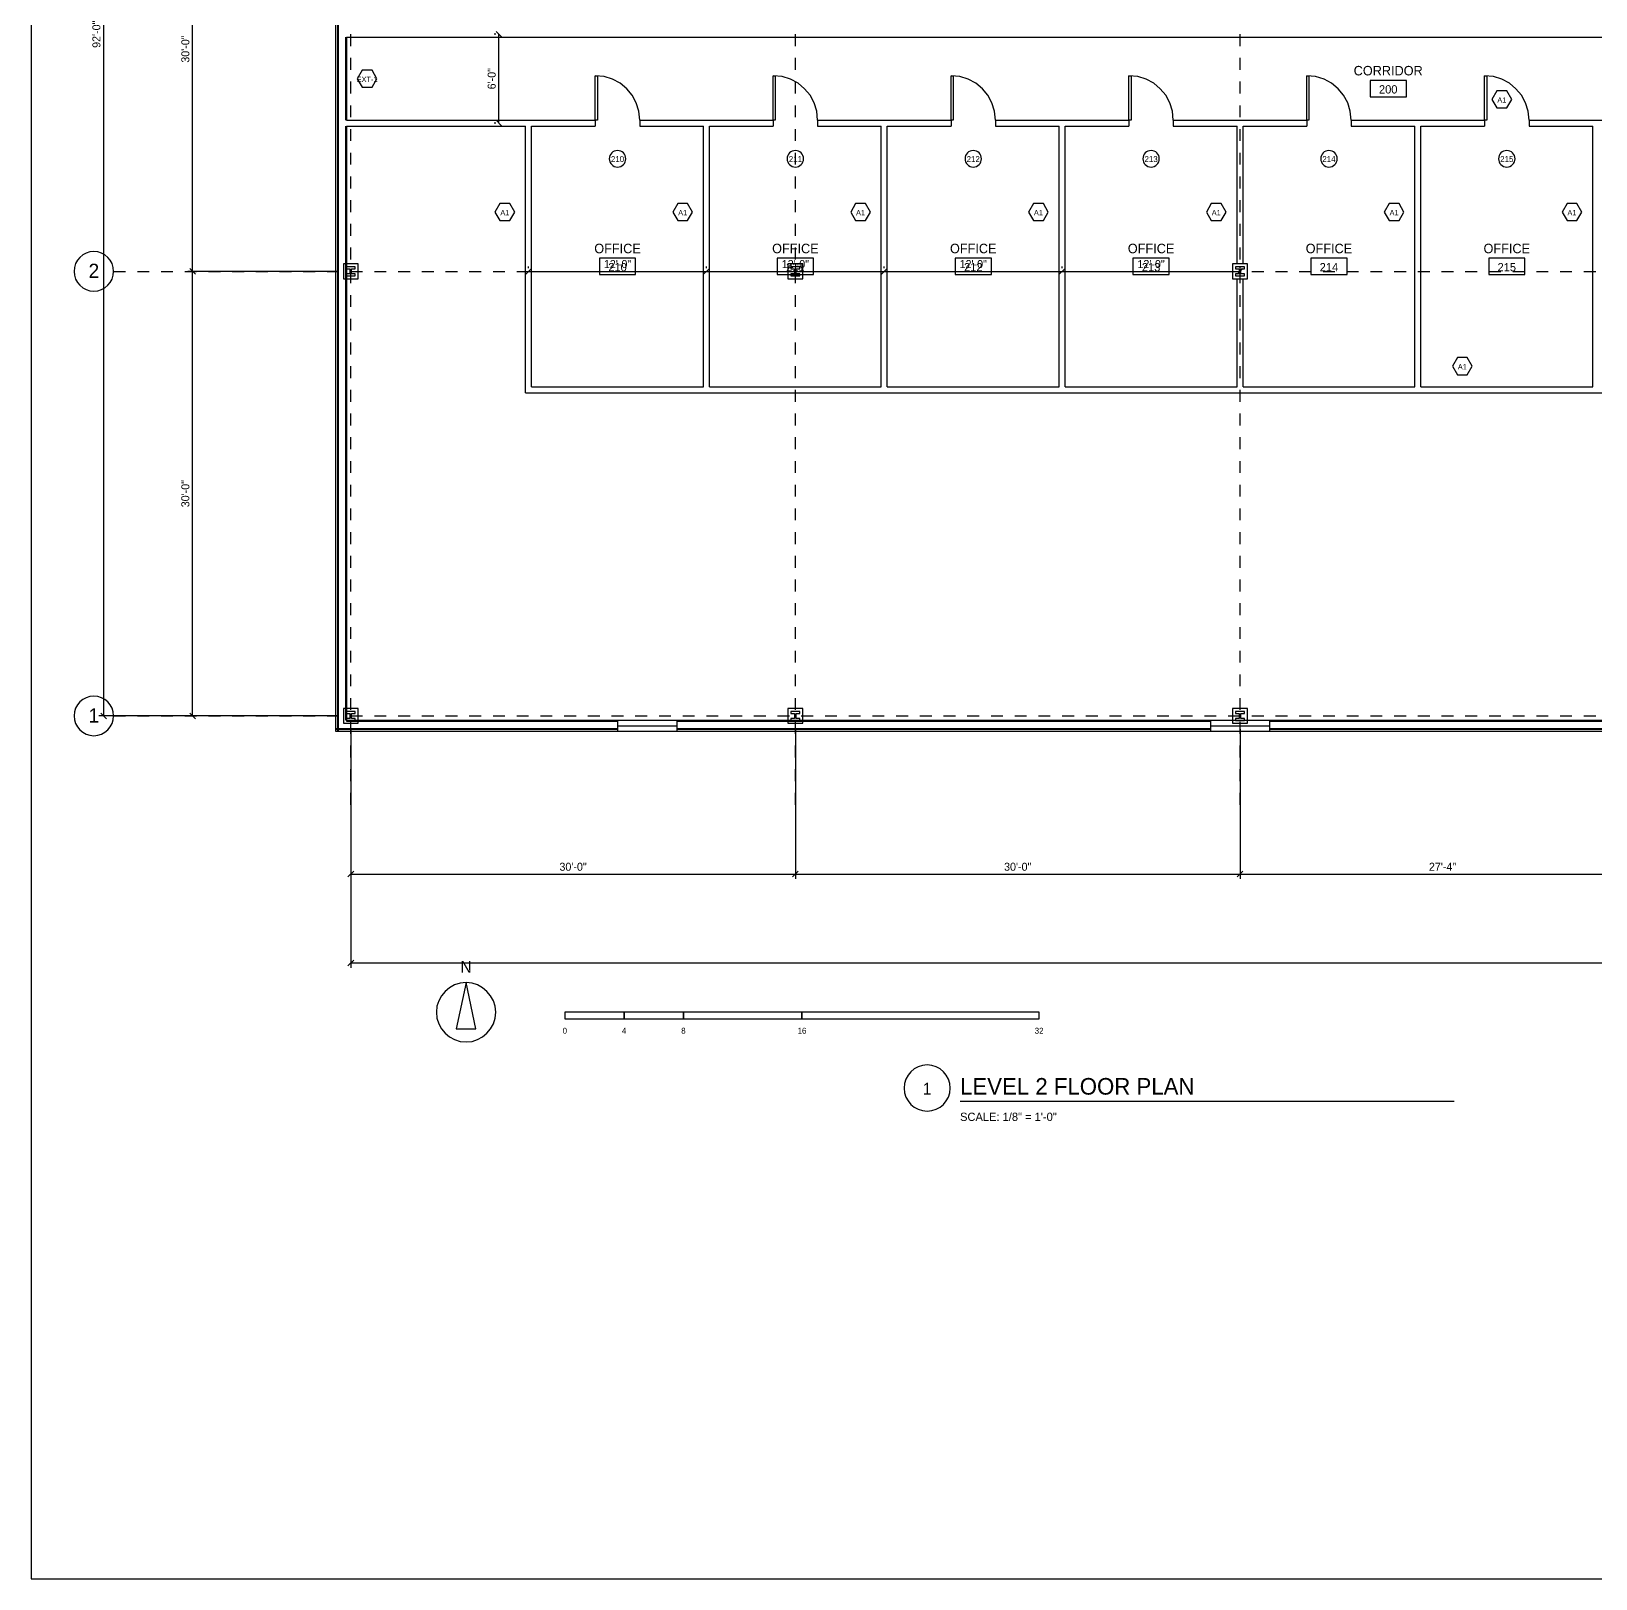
# Model space of a CAD drawing. Header units: inches. Extents: x 0.5 to 35.5, y 0.5 to 23.5.
# Drawn here: x 0.5 to 13.69, y 0.5 to 13.55 of the extents above; entities that cross this region are included whole.
import ezdxf
from ezdxf.enums import TextEntityAlignment as Align

# ---------------------------------------------------------------- set-up
doc = ezdxf.new("R2010")
doc.units = ezdxf.units.IN
doc.linetypes.add('DASHED', pattern=[0.125, 0.0833, -0.0417])
for name, color, linetype in [('A-ANNO-DIMS', 4, 'CONTINUOUS'), ('A-ANNO-SYMB', 5, 'CONTINUOUS'), ('A-ANNO-TEXT', 3, 'CONTINUOUS'), ('A-COLS', 1, 'CONTINUOUS'), ('A-DOOR', 4, 'CONTINUOUS'), ('A-GLAZ', 3, 'CONTINUOUS'), ('A-WALL', 2, 'CONTINUOUS'), ('G-ANNO-TTLB', 5, 'CONTINUOUS'), ('S-GRID', 1, 'CONTINUOUS')]:
    doc.layers.add(name, color=color, linetype=linetype)

msp = doc.modelspace()

# ---------------------------------------------------------------- linework, layer by layer
at = {"layer": 'A-ANNO-DIMS'}
for p, q in [((1.11069, 7.77778), (1.11069, 19.27778)), ((1.86069, 11.52778), (1.86069, 15.27778)), ((4.41667, 13.52778), (4.40278, 13.52778)), ((4.469, 13.50323), (4.41989, 13.55233)), ((4.44444, 12.77778), (4.44444, 13.52778)), ((4.469, 12.75323), (4.41989, 12.80233)), ((4.41667, 12.77778), (4.40278, 12.77778)), ((3.08292, 11.52778), (1.81903, 11.52778)), ((3.08292, 11.52778), (1.81903, 11.52778)), ((1.88525, 11.50323), (1.83614, 11.55233)), ((1.88525, 11.50323), (1.83614, 11.55233)), ((1.86069, 7.77778), (1.86069, 11.52778)), ((4.66989, 11.50323), (4.719, 11.55233)), ((4.69444, 11.55556), (4.69444, 11.56944)), ((4.69444, 11.52778), (6.19444, 11.52778)), ((6.16989, 11.50323), (6.219, 11.55233)), ((6.16989, 11.50323), (6.219, 11.55233)), ((6.19444, 11.55556), (6.19444, 11.56944)), ((6.19444, 11.55556), (6.19444, 11.56944)), ((6.19444, 11.52778), (7.69444, 11.52778)), ((7.66989, 11.50323), (7.719, 11.55233)), ((7.66989, 11.50323), (7.719, 11.55233)), ((7.69444, 11.55556), (7.69444, 11.56944)), ((7.69444, 11.55556), (7.69444, 11.56944)), ((7.69444, 11.52778), (9.19444, 11.52778)), ((9.16989, 11.50323), (9.219, 11.55233)), ((9.16989, 11.50323), (9.219, 11.55233)), ((9.19444, 11.55556), (9.19444, 11.56944)), ((9.19444, 11.55556), (9.19444, 11.56944)), ((9.19444, 11.52778), (10.69444, 11.52778)), ((10.66989, 11.50323), (10.719, 11.55233)), ((10.69444, 11.55556), (10.69444, 11.56944)), ((1.13525, 7.75323), (1.08614, 7.80233)), ((1.88525, 7.75323), (1.83614, 7.80233)), ((3.08292, 7.77778), (1.06903, 7.77778)), ((3.08292, 7.77778), (1.81903, 7.77778)), ((3.19444, 7.66625), (3.19444, 6.40236)), ((3.19444, 7.66625), (3.19444, 5.65236)), ((6.94444, 7.66625), (6.94444, 6.40236)), ((6.94444, 7.66625), (6.94444, 6.40236)), ((10.69444, 7.66625), (10.69444, 6.40236)), ((10.69444, 7.66625), (10.69444, 6.40236)), ((3.16989, 6.41948), (3.219, 6.46858)), ((6.91989, 6.41948), (6.969, 6.46858)), ((6.91989, 6.41948), (6.969, 6.46858)), ((10.66989, 6.41948), (10.719, 6.46858)), ((10.66989, 6.41948), (10.719, 6.46858)), ((3.19444, 6.44403), (6.94444, 6.44403)), ((6.94444, 6.44403), (10.69444, 6.44403)), ((10.69444, 6.44403), (14.11111, 6.44403)), ((3.16989, 5.66948), (3.219, 5.71858)), ((3.19444, 5.69403), (29.11111, 5.69403))]:
    msp.add_line(p, q, dxfattribs=at)
at = {"layer": 'A-ANNO-SYMB'}
for p, q in [((3.29067, 13.22495), (3.249, 13.15278)), ((3.374, 13.22495), (3.29067, 13.22495)), ((3.41567, 13.15278), (3.374, 13.22495)), ((3.249, 13.15278), (3.29067, 13.08061)), ((3.29067, 13.08061), (3.374, 13.08061)), ((3.374, 13.08061), (3.41567, 13.15278)), ((12.09722, 13.13889), (11.79167, 13.13889)), ((11.79167, 13.13889), (11.79167, 13)), ((12.09722, 13), (12.09722, 13.13889)), ((11.79167, 13), (12.09722, 13)), ((12.86111, 13.05034), (12.81944, 12.97817)), ((12.81944, 12.97817), (12.86111, 12.906)), ((12.94444, 13.05034), (12.86111, 13.05034)), ((12.98611, 12.97817), (12.94444, 13.05034)), ((12.94444, 12.906), (12.98611, 12.97817)), ((12.86111, 12.906), (12.94444, 12.906)), ((5.40562, 12.53497), (5.39534, 12.52649)), ((5.41741, 12.54137), (5.40562, 12.53497)), ((5.43045, 12.54542), (5.41741, 12.54137)), ((5.44444, 12.54683), (5.43045, 12.54542)), ((5.45844, 12.54542), (5.44444, 12.54683)), ((5.47148, 12.54137), (5.45844, 12.54542)), ((5.48327, 12.53497), (5.47148, 12.54137)), ((5.49355, 12.52649), (5.48327, 12.53497)), ((6.90562, 12.53497), (6.89534, 12.52649)), ((6.91741, 12.54137), (6.90562, 12.53497)), ((6.93045, 12.54542), (6.91741, 12.54137)), ((6.94444, 12.54683), (6.93045, 12.54542)), ((6.95844, 12.54542), (6.94444, 12.54683)), ((6.97148, 12.54137), (6.95844, 12.54542)), ((6.98327, 12.53497), (6.97148, 12.54137)), ((6.99355, 12.52649), (6.98327, 12.53497)), ((8.40562, 12.53497), (8.39534, 12.52649)), ((8.41741, 12.54137), (8.40562, 12.53497)), ((8.43045, 12.54542), (8.41741, 12.54137)), ((8.44444, 12.54683), (8.43045, 12.54542)), ((8.45844, 12.54542), (8.44444, 12.54683)), ((8.47148, 12.54137), (8.45844, 12.54542)), ((8.48327, 12.53497), (8.47148, 12.54137)), ((8.49355, 12.52649), (8.48327, 12.53497)), ((9.90562, 12.53497), (9.89534, 12.52649)), ((9.91741, 12.54137), (9.90562, 12.53497)), ((9.93045, 12.54542), (9.91741, 12.54137)), ((9.94444, 12.54683), (9.93045, 12.54542)), ((9.95844, 12.54542), (9.94444, 12.54683)), ((9.97148, 12.54137), (9.95844, 12.54542)), ((9.98327, 12.53497), (9.97148, 12.54137)), ((9.99355, 12.52649), (9.98327, 12.53497)), ((11.40562, 12.53497), (11.39534, 12.52649)), ((11.41741, 12.54137), (11.40562, 12.53497)), ((11.43045, 12.54542), (11.41741, 12.54137)), ((11.44444, 12.54683), (11.43045, 12.54542)), ((11.45844, 12.54542), (11.44444, 12.54683)), ((11.47148, 12.54137), (11.45844, 12.54542)), ((11.48327, 12.53497), (11.47148, 12.54137)), ((11.49355, 12.52649), (11.48327, 12.53497)), ((12.90562, 12.53497), (12.89534, 12.52649)), ((12.91741, 12.54137), (12.90562, 12.53497)), ((12.93045, 12.54542), (12.91741, 12.54137)), ((12.94444, 12.54683), (12.93045, 12.54542)), ((12.95844, 12.54542), (12.94444, 12.54683)), ((12.97148, 12.54137), (12.95844, 12.54542)), ((12.98327, 12.53497), (12.97148, 12.54137)), ((12.99355, 12.52649), (12.98327, 12.53497)), ((5.37641, 12.49138), (5.375, 12.47739)), ((5.375, 12.47739), (5.37641, 12.46339)), ((5.38046, 12.50442), (5.37641, 12.49138)), ((5.37641, 12.46339), (5.38046, 12.45036)), ((5.38686, 12.51621), (5.38046, 12.50442)), ((5.38046, 12.45036), (5.38686, 12.43856)), ((5.39534, 12.52649), (5.38686, 12.51621)), ((5.38686, 12.43856), (5.39534, 12.42828)), ((5.39534, 12.42828), (5.40562, 12.4198)), ((5.40562, 12.4198), (5.41741, 12.4134)), ((5.41741, 12.4134), (5.43045, 12.40935)), ((5.43045, 12.40935), (5.44444, 12.40794)), ((5.44444, 12.40794), (5.45844, 12.40935)), ((5.45844, 12.40935), (5.47148, 12.4134)), ((5.47148, 12.4134), (5.48327, 12.4198)), ((5.48327, 12.4198), (5.49355, 12.42828)), ((5.50203, 12.51621), (5.49355, 12.52649)), ((5.49355, 12.42828), (5.50203, 12.43856)), ((5.50843, 12.50442), (5.50203, 12.51621)), ((5.50203, 12.43856), (5.50843, 12.45036)), ((5.51248, 12.49138), (5.50843, 12.50442)), ((5.50843, 12.45036), (5.51248, 12.46339)), ((5.51389, 12.47739), (5.51248, 12.49138)), ((5.51248, 12.46339), (5.51389, 12.47739)), ((6.87641, 12.49138), (6.875, 12.47739)), ((6.875, 12.47739), (6.87641, 12.46339)), ((6.88046, 12.50442), (6.87641, 12.49138)), ((6.87641, 12.46339), (6.88046, 12.45036)), ((6.88686, 12.51621), (6.88046, 12.50442)), ((6.88046, 12.45036), (6.88686, 12.43856)), ((6.89534, 12.52649), (6.88686, 12.51621)), ((6.88686, 12.43856), (6.89534, 12.42828)), ((6.89534, 12.42828), (6.90562, 12.4198)), ((6.90562, 12.4198), (6.91741, 12.4134)), ((6.91741, 12.4134), (6.93045, 12.40935)), ((6.93045, 12.40935), (6.94444, 12.40794)), ((6.94444, 12.40794), (6.95844, 12.40935)), ((6.95844, 12.40935), (6.97148, 12.4134)), ((6.97148, 12.4134), (6.98327, 12.4198)), ((6.98327, 12.4198), (6.99355, 12.42828)), ((7.00203, 12.51621), (6.99355, 12.52649)), ((6.99355, 12.42828), (7.00203, 12.43856)), ((7.00843, 12.50442), (7.00203, 12.51621)), ((7.00203, 12.43856), (7.00843, 12.45036)), ((7.01248, 12.49138), (7.00843, 12.50442)), ((7.00843, 12.45036), (7.01248, 12.46339)), ((7.01389, 12.47739), (7.01248, 12.49138)), ((7.01248, 12.46339), (7.01389, 12.47739)), ((8.37641, 12.49138), (8.375, 12.47739)), ((8.375, 12.47739), (8.37641, 12.46339)), ((8.38046, 12.50442), (8.37641, 12.49138)), ((8.37641, 12.46339), (8.38046, 12.45036)), ((8.38686, 12.51621), (8.38046, 12.50442)), ((8.38046, 12.45036), (8.38686, 12.43856)), ((8.39534, 12.52649), (8.38686, 12.51621)), ((8.38686, 12.43856), (8.39534, 12.42828)), ((8.39534, 12.42828), (8.40562, 12.4198)), ((8.40562, 12.4198), (8.41741, 12.4134)), ((8.41741, 12.4134), (8.43045, 12.40935)), ((8.43045, 12.40935), (8.44444, 12.40794)), ((8.44444, 12.40794), (8.45844, 12.40935)), ((8.45844, 12.40935), (8.47148, 12.4134)), ((8.47148, 12.4134), (8.48327, 12.4198)), ((8.48327, 12.4198), (8.49355, 12.42828)), ((8.50203, 12.51621), (8.49355, 12.52649)), ((8.49355, 12.42828), (8.50203, 12.43856)), ((8.50843, 12.50442), (8.50203, 12.51621)), ((8.50203, 12.43856), (8.50843, 12.45036)), ((8.51248, 12.49138), (8.50843, 12.50442)), ((8.50843, 12.45036), (8.51248, 12.46339)), ((8.51389, 12.47739), (8.51248, 12.49138)), ((8.51248, 12.46339), (8.51389, 12.47739)), ((9.87641, 12.49138), (9.875, 12.47739)), ((9.875, 12.47739), (9.87641, 12.46339)), ((9.88046, 12.50442), (9.87641, 12.49138)), ((9.87641, 12.46339), (9.88046, 12.45036)), ((9.88686, 12.51621), (9.88046, 12.50442)), ((9.88046, 12.45036), (9.88686, 12.43856)), ((9.89534, 12.52649), (9.88686, 12.51621)), ((9.88686, 12.43856), (9.89534, 12.42828)), ((9.89534, 12.42828), (9.90562, 12.4198)), ((9.90562, 12.4198), (9.91741, 12.4134)), ((9.91741, 12.4134), (9.93045, 12.40935)), ((9.93045, 12.40935), (9.94444, 12.40794)), ((9.94444, 12.40794), (9.95844, 12.40935)), ((9.95844, 12.40935), (9.97148, 12.4134)), ((9.97148, 12.4134), (9.98327, 12.4198)), ((9.98327, 12.4198), (9.99355, 12.42828)), ((10.00203, 12.51621), (9.99355, 12.52649)), ((9.99355, 12.42828), (10.00203, 12.43856)), ((10.00843, 12.50442), (10.00203, 12.51621)), ((10.00203, 12.43856), (10.00843, 12.45036)), ((10.01248, 12.49138), (10.00843, 12.50442)), ((10.00843, 12.45036), (10.01248, 12.46339)), ((10.01389, 12.47739), (10.01248, 12.49138)), ((10.01248, 12.46339), (10.01389, 12.47739)), ((11.37641, 12.49138), (11.375, 12.47739)), ((11.375, 12.47739), (11.37641, 12.46339)), ((11.38046, 12.50442), (11.37641, 12.49138)), ((11.37641, 12.46339), (11.38046, 12.45036)), ((11.38686, 12.51621), (11.38046, 12.50442)), ((11.38046, 12.45036), (11.38686, 12.43856)), ((11.39534, 12.52649), (11.38686, 12.51621)), ((11.38686, 12.43856), (11.39534, 12.42828)), ((11.39534, 12.42828), (11.40562, 12.4198)), ((11.40562, 12.4198), (11.41741, 12.4134)), ((11.41741, 12.4134), (11.43045, 12.40935)), ((11.43045, 12.40935), (11.44444, 12.40794)), ((11.44444, 12.40794), (11.45844, 12.40935)), ((11.45844, 12.40935), (11.47148, 12.4134)), ((11.47148, 12.4134), (11.48327, 12.4198)), ((11.48327, 12.4198), (11.49355, 12.42828)), ((11.50203, 12.51621), (11.49355, 12.52649)), ((11.49355, 12.42828), (11.50203, 12.43856)), ((11.50843, 12.50442), (11.50203, 12.51621)), ((11.50203, 12.43856), (11.50843, 12.45036)), ((11.51248, 12.49138), (11.50843, 12.50442)), ((11.50843, 12.45036), (11.51248, 12.46339)), ((11.51389, 12.47739), (11.51248, 12.49138)), ((11.51248, 12.46339), (11.51389, 12.47739)), ((12.87641, 12.49138), (12.875, 12.47739)), ((12.875, 12.47739), (12.87641, 12.46339)), ((12.88046, 12.50442), (12.87641, 12.49138)), ((12.87641, 12.46339), (12.88046, 12.45036)), ((12.88686, 12.51621), (12.88046, 12.50442)), ((12.88046, 12.45036), (12.88686, 12.43856)), ((12.89534, 12.52649), (12.88686, 12.51621)), ((12.88686, 12.43856), (12.89534, 12.42828)), ((12.89534, 12.42828), (12.90562, 12.4198)), ((12.90562, 12.4198), (12.91741, 12.4134)), ((12.91741, 12.4134), (12.93045, 12.40935)), ((12.93045, 12.40935), (12.94444, 12.40794)), ((12.94444, 12.40794), (12.95844, 12.40935)), ((12.95844, 12.40935), (12.97148, 12.4134)), ((12.97148, 12.4134), (12.98327, 12.4198)), ((12.98327, 12.4198), (12.99355, 12.42828)), ((13.00203, 12.51621), (12.99355, 12.52649)), ((12.99355, 12.42828), (13.00203, 12.43856)), ((13.00843, 12.50442), (13.00203, 12.51621)), ((13.00203, 12.43856), (13.00843, 12.45036)), ((13.01248, 12.49138), (13.00843, 12.50442)), ((13.00843, 12.45036), (13.01248, 12.46339)), ((13.01389, 12.47739), (13.01248, 12.49138)), ((13.01248, 12.46339), (13.01389, 12.47739)), ((4.45239, 12.09995), (4.41072, 12.02778)), ((4.41072, 12.02778), (4.45239, 11.95561)), ((4.53572, 12.09995), (4.45239, 12.09995)), ((4.57739, 12.02778), (4.53572, 12.09995)), ((4.53572, 11.95561), (4.57739, 12.02778)), ((5.95239, 12.09995), (5.91072, 12.02778)), ((5.91072, 12.02778), (5.95239, 11.95561)), ((6.03572, 12.09995), (5.95239, 12.09995)), ((6.07739, 12.02778), (6.03572, 12.09995)), ((6.03572, 11.95561), (6.07739, 12.02778)), ((7.45239, 12.09995), (7.41072, 12.02778)), ((7.41072, 12.02778), (7.45239, 11.95561)), ((7.53572, 12.09995), (7.45239, 12.09995)), ((7.57739, 12.02778), (7.53572, 12.09995)), ((7.53572, 11.95561), (7.57739, 12.02778)), ((8.95239, 12.09995), (8.91072, 12.02778)), ((8.91072, 12.02778), (8.95239, 11.95561)), ((9.03572, 12.09995), (8.95239, 12.09995)), ((9.07739, 12.02778), (9.03572, 12.09995)), ((9.03572, 11.95561), (9.07739, 12.02778)), ((10.45239, 12.09995), (10.41072, 12.02778)), ((10.41072, 12.02778), (10.45239, 11.95561)), ((10.53572, 12.09995), (10.45239, 12.09995)), ((10.57739, 12.02778), (10.53572, 12.09995)), ((10.53572, 11.95561), (10.57739, 12.02778)), ((11.95239, 12.09995), (11.91072, 12.02778)), ((11.91072, 12.02778), (11.95239, 11.95561)), ((12.03572, 12.09995), (11.95239, 12.09995)), ((12.07739, 12.02778), (12.03572, 12.09995)), ((12.03572, 11.95561), (12.07739, 12.02778)), ((13.45239, 12.09995), (13.41072, 12.02778)), ((13.41072, 12.02778), (13.45239, 11.95561)), ((13.53572, 12.09995), (13.45239, 12.09995)), ((13.57739, 12.02778), (13.53572, 12.09995)), ((13.53572, 11.95561), (13.57739, 12.02778)), ((4.45239, 11.95561), (4.53572, 11.95561)), ((5.95239, 11.95561), (6.03572, 11.95561)), ((7.45239, 11.95561), (7.53572, 11.95561)), ((8.95239, 11.95561), (9.03572, 11.95561)), ((10.45239, 11.95561), (10.53572, 11.95561)), ((11.95239, 11.95561), (12.03572, 11.95561)), ((13.45239, 11.95561), (13.53572, 11.95561)), ((5.59722, 11.63889), (5.29167, 11.63889)), ((5.29167, 11.63889), (5.29167, 11.5)), ((5.59722, 11.5), (5.59722, 11.63889)), ((7.09722, 11.63889), (6.79167, 11.63889)), ((6.79167, 11.63889), (6.79167, 11.5)), ((7.09722, 11.5), (7.09722, 11.63889)), ((8.59722, 11.63889), (8.29167, 11.63889)), ((8.29167, 11.63889), (8.29167, 11.5)), ((8.59722, 11.5), (8.59722, 11.63889)), ((10.09722, 11.63889), (9.79167, 11.63889)), ((9.79167, 11.63889), (9.79167, 11.5)), ((10.09722, 11.5), (10.09722, 11.63889)), ((11.59722, 11.63889), (11.29167, 11.63889)), ((11.29167, 11.63889), (11.29167, 11.5)), ((11.59722, 11.5), (11.59722, 11.63889)), ((13.09722, 11.63889), (12.79167, 11.63889)), ((12.79167, 11.63889), (12.79167, 11.5)), ((13.09722, 11.5), (13.09722, 11.63889)), ((5.29167, 11.5), (5.59722, 11.5)), ((6.79167, 11.5), (7.09722, 11.5)), ((8.29167, 11.5), (8.59722, 11.5)), ((9.79167, 11.5), (10.09722, 11.5)), ((11.29167, 11.5), (11.59722, 11.5)), ((12.79167, 11.5), (13.09722, 11.5)), ((12.52778, 10.80034), (12.48611, 10.72817)), ((12.48611, 10.72817), (12.52778, 10.656)), ((12.61111, 10.80034), (12.52778, 10.80034)), ((12.65278, 10.72817), (12.61111, 10.80034)), ((12.61111, 10.656), (12.65278, 10.72817)), ((12.52778, 10.656), (12.61111, 10.656)), ((3.95936, 5.41756), (3.93631, 5.37509)), ((3.98989, 5.45455), (3.95936, 5.41756)), ((4.02689, 5.48508), (3.98989, 5.45455)), ((4.06936, 5.50813), (4.02689, 5.48508)), ((4.11628, 5.5227), (4.06936, 5.50813)), ((4.16667, 5.52778), (4.08333, 5.13889)), ((4.16667, 5.52778), (4.11628, 5.5227)), ((4.21705, 5.5227), (4.16667, 5.52778)), ((4.25, 5.13889), (4.16667, 5.52778)), ((4.26398, 5.50813), (4.21705, 5.5227)), ((4.30644, 5.48508), (4.26398, 5.50813)), ((4.34344, 5.45455), (4.30644, 5.48508)), ((4.37397, 5.41756), (4.34344, 5.45455)), ((4.39702, 5.37509), (4.37397, 5.41756)), ((3.92175, 5.32816), (3.91667, 5.27778)), ((3.91667, 5.27778), (3.92175, 5.22739)), ((3.93631, 5.37509), (3.92175, 5.32816)), ((4.41159, 5.32816), (4.39702, 5.37509)), ((4.41667, 5.27778), (4.41159, 5.32816)), ((4.41159, 5.22739), (4.41667, 5.27778)), ((5.5, 5.27778), (5, 5.27778)), ((5, 5.27778), (5, 5.22222)), ((5.5, 5.22222), (5.5, 5.27778)), ((6, 5.27778), (5.5, 5.27778)), ((5.5, 5.27778), (5.5, 5.22222)), ((6, 5.22222), (6, 5.27778)), ((7, 5.27778), (6, 5.27778)), ((6, 5.27778), (6, 5.22222)), ((7, 5.22222), (7, 5.27778)), ((9, 5.27778), (7, 5.27778)), ((7, 5.27778), (7, 5.22222)), ((9, 5.22222), (9, 5.27778)), ((3.92175, 5.22739), (3.93631, 5.18047)), ((3.93631, 5.18047), (3.95936, 5.138)), ((4.37397, 5.138), (4.39702, 5.18047)), ((4.39702, 5.18047), (4.41159, 5.22739)), ((5, 5.22222), (5.5, 5.22222)), ((5.5, 5.22222), (6, 5.22222)), ((6, 5.22222), (7, 5.22222)), ((7, 5.22222), (9, 5.22222)), ((3.95936, 5.138), (3.98989, 5.101)), ((3.98989, 5.101), (4.02689, 5.07047)), ((4.02689, 5.07047), (4.06936, 5.04742)), ((4.06936, 5.04742), (4.11628, 5.03286)), ((4.08333, 5.13889), (4.25, 5.13889)), ((4.11628, 5.03286), (4.16667, 5.02778)), ((4.16667, 5.02778), (4.21705, 5.03286)), ((4.21705, 5.03286), (4.26398, 5.04742)), ((4.26398, 5.04742), (4.30644, 5.07047)), ((4.30644, 5.07047), (4.34344, 5.101)), ((4.34344, 5.101), (4.37397, 5.138)), ((7.91806, 4.77638), (7.89432, 4.7476)), ((7.94684, 4.80013), (7.91806, 4.77638)), ((7.97987, 4.81805), (7.94684, 4.80013)), ((8.01637, 4.82938), (7.97987, 4.81805)), ((8.05556, 4.83333), (8.01637, 4.82938)), ((8.09474, 4.82938), (8.05556, 4.83333)), ((8.13124, 4.81805), (8.09474, 4.82938)), ((8.16427, 4.80013), (8.13124, 4.81805)), ((8.19305, 4.77638), (8.16427, 4.80013)), ((8.21679, 4.7476), (8.19305, 4.77638)), ((7.86506, 4.67808), (7.86111, 4.63889)), ((7.86111, 4.63889), (7.86506, 4.5997)), ((7.87639, 4.71458), (7.86506, 4.67808)), ((7.89432, 4.7476), (7.87639, 4.71458)), ((8.23472, 4.71458), (8.21679, 4.7476)), ((8.24605, 4.67808), (8.23472, 4.71458)), ((8.25, 4.63889), (8.24605, 4.67808)), ((8.24605, 4.5997), (8.25, 4.63889)), ((7.86506, 4.5997), (7.87639, 4.5632)), ((7.87639, 4.5632), (7.89432, 4.53017)), ((7.89432, 4.53017), (7.91806, 4.5014)), ((7.91806, 4.5014), (7.94684, 4.47765)), ((8.16427, 4.47765), (8.19305, 4.5014)), ((8.19305, 4.5014), (8.21679, 4.53017)), ((8.21679, 4.53017), (8.23472, 4.5632)), ((8.23472, 4.5632), (8.24605, 4.5997)), ((7.94684, 4.47765), (7.97987, 4.45972)), ((7.97987, 4.45972), (8.01637, 4.44839)), ((8.01637, 4.44839), (8.05556, 4.44444)), ((8.05556, 4.44444), (8.09474, 4.44839)), ((8.09474, 4.44839), (8.13124, 4.45972)), ((8.13124, 4.45972), (8.16427, 4.47765))]:
    msp.add_line(p, q, dxfattribs=at)
at = {"layer": 'A-ANNO-TEXT'}
msp.add_line((8.33333, 4.52778), (12.5, 4.52778), dxfattribs=at)
at = {"layer": 'A-COLS'}
for p, q in [((3.25694, 11.59028), (3.13194, 11.59028)), ((3.13194, 11.59028), (3.13194, 11.46528)), ((3.23194, 11.56528), (3.15694, 11.56528)), ((3.15694, 11.56528), (3.15694, 11.54861)), ((3.15694, 11.54861), (3.1875, 11.54861)), ((3.1875, 11.50694), (3.15694, 11.50694)), ((3.15694, 11.50694), (3.15694, 11.49028)), ((3.15694, 11.49028), (3.23194, 11.49028)), ((3.1875, 11.54861), (3.1875, 11.50694)), ((3.20139, 11.50694), (3.20139, 11.54861)), ((3.20139, 11.54861), (3.23194, 11.54861)), ((3.23194, 11.50694), (3.20139, 11.50694)), ((3.23194, 11.54861), (3.23194, 11.56528)), ((3.23194, 11.49028), (3.23194, 11.50694)), ((3.25694, 11.46528), (3.25694, 11.59028)), ((7.00694, 11.59028), (6.88194, 11.59028)), ((6.88194, 11.59028), (6.88194, 11.46528)), ((6.98194, 11.56528), (6.90694, 11.56528)), ((6.90694, 11.56528), (6.90694, 11.54861)), ((6.90694, 11.54861), (6.9375, 11.54861)), ((6.9375, 11.50694), (6.90694, 11.50694)), ((6.90694, 11.50694), (6.90694, 11.49028)), ((6.90694, 11.49028), (6.98194, 11.49028)), ((6.9375, 11.54861), (6.9375, 11.50694)), ((6.95139, 11.50694), (6.95139, 11.54861)), ((6.95139, 11.54861), (6.98194, 11.54861)), ((6.98194, 11.50694), (6.95139, 11.50694)), ((6.98194, 11.54861), (6.98194, 11.56528)), ((6.98194, 11.49028), (6.98194, 11.50694)), ((7.00694, 11.46528), (7.00694, 11.59028)), ((10.75694, 11.59028), (10.63194, 11.59028)), ((10.63194, 11.59028), (10.63194, 11.46528)), ((10.73194, 11.56528), (10.65694, 11.56528)), ((10.65694, 11.56528), (10.65694, 11.54861)), ((10.65694, 11.54861), (10.6875, 11.54861)), ((10.6875, 11.50694), (10.65694, 11.50694)), ((10.65694, 11.50694), (10.65694, 11.49028)), ((10.65694, 11.49028), (10.73194, 11.49028)), ((10.6875, 11.54861), (10.6875, 11.50694)), ((10.70139, 11.50694), (10.70139, 11.54861)), ((10.70139, 11.54861), (10.73194, 11.54861)), ((10.73194, 11.50694), (10.70139, 11.50694)), ((10.73194, 11.54861), (10.73194, 11.56528)), ((10.73194, 11.49028), (10.73194, 11.50694)), ((10.75694, 11.46528), (10.75694, 11.59028)), ((3.13194, 11.46528), (3.25694, 11.46528)), ((6.88194, 11.46528), (7.00694, 11.46528)), ((10.63194, 11.46528), (10.75694, 11.46528)), ((3.25694, 7.84028), (3.13194, 7.84028)), ((3.13194, 7.84028), (3.13194, 7.71528)), ((3.23194, 7.81528), (3.15694, 7.81528)), ((3.15694, 7.81528), (3.15694, 7.79861)), ((3.15694, 7.79861), (3.1875, 7.79861)), ((3.1875, 7.79861), (3.1875, 7.75694)), ((3.20139, 7.75694), (3.20139, 7.79861)), ((3.20139, 7.79861), (3.23194, 7.79861)), ((3.23194, 7.79861), (3.23194, 7.81528)), ((3.25694, 7.71528), (3.25694, 7.84028)), ((7.00694, 7.84028), (6.88194, 7.84028)), ((6.88194, 7.84028), (6.88194, 7.71528)), ((6.98194, 7.81528), (6.90694, 7.81528)), ((6.90694, 7.81528), (6.90694, 7.79861)), ((6.90694, 7.79861), (6.9375, 7.79861)), ((6.9375, 7.79861), (6.9375, 7.75694)), ((6.95139, 7.75694), (6.95139, 7.79861)), ((6.95139, 7.79861), (6.98194, 7.79861)), ((6.98194, 7.79861), (6.98194, 7.81528)), ((7.00694, 7.71528), (7.00694, 7.84028)), ((10.75694, 7.84028), (10.63194, 7.84028)), ((10.63194, 7.84028), (10.63194, 7.71528)), ((10.73194, 7.81528), (10.65694, 7.81528)), ((10.65694, 7.81528), (10.65694, 7.79861)), ((10.65694, 7.79861), (10.6875, 7.79861)), ((10.6875, 7.79861), (10.6875, 7.75694)), ((10.70139, 7.75694), (10.70139, 7.79861)), ((10.70139, 7.79861), (10.73194, 7.79861)), ((10.73194, 7.79861), (10.73194, 7.81528)), ((10.75694, 7.71528), (10.75694, 7.84028)), ((3.13194, 7.71528), (3.25694, 7.71528)), ((3.1875, 7.75694), (3.15694, 7.75694)), ((3.15694, 7.75694), (3.15694, 7.74028)), ((3.15694, 7.74028), (3.23194, 7.74028)), ((3.23194, 7.75694), (3.20139, 7.75694)), ((3.23194, 7.74028), (3.23194, 7.75694)), ((6.88194, 7.71528), (7.00694, 7.71528)), ((6.9375, 7.75694), (6.90694, 7.75694)), ((6.90694, 7.75694), (6.90694, 7.74028)), ((6.90694, 7.74028), (6.98194, 7.74028)), ((6.98194, 7.75694), (6.95139, 7.75694)), ((6.98194, 7.74028), (6.98194, 7.75694)), ((10.63194, 7.71528), (10.75694, 7.71528)), ((10.6875, 7.75694), (10.65694, 7.75694)), ((10.65694, 7.75694), (10.65694, 7.74028)), ((10.65694, 7.74028), (10.73194, 7.74028)), ((10.73194, 7.75694), (10.70139, 7.75694)), ((10.73194, 7.74028), (10.73194, 7.75694))]:
    msp.add_line(p, q, dxfattribs=at)
at = {"layer": 'A-DOOR'}
for p, q in [((5.25694, 12.80317), (5.25694, 13.17817)), ((5.25694, 13.17817), (5.27517, 13.17817)), ((5.33252, 13.17055), (5.25694, 13.17817)), ((5.27517, 13.17817), (5.27517, 12.80317)), ((5.40291, 13.1487), (5.33252, 13.17055)), ((5.46661, 13.11412), (5.40291, 13.1487)), ((5.52211, 13.06833), (5.46661, 13.11412)), ((5.5679, 13.01283), (5.52211, 13.06833)), ((6.75694, 12.80317), (6.75694, 13.17817)), ((6.75694, 13.17817), (6.77517, 13.17817)), ((6.83252, 13.17055), (6.75694, 13.17817)), ((6.77517, 13.17817), (6.77517, 12.80317)), ((6.90291, 13.1487), (6.83252, 13.17055)), ((6.96661, 13.11412), (6.90291, 13.1487)), ((7.02211, 13.06833), (6.96661, 13.11412)), ((7.0679, 13.01283), (7.02211, 13.06833)), ((8.25694, 12.80317), (8.25694, 13.17817)), ((8.25694, 13.17817), (8.27517, 13.17817)), ((8.33252, 13.17055), (8.25694, 13.17817)), ((8.27517, 13.17817), (8.27517, 12.80317)), ((8.40291, 13.1487), (8.33252, 13.17055)), ((8.46661, 13.11412), (8.40291, 13.1487)), ((8.52211, 13.06833), (8.46661, 13.11412)), ((8.5679, 13.01283), (8.52211, 13.06833)), ((9.75694, 12.80317), (9.75694, 13.17817)), ((9.75694, 13.17817), (9.77517, 13.17817)), ((9.83252, 13.17055), (9.75694, 13.17817)), ((9.77517, 13.17817), (9.77517, 12.80317)), ((9.90291, 13.1487), (9.83252, 13.17055)), ((9.96661, 13.11412), (9.90291, 13.1487)), ((10.02211, 13.06833), (9.96661, 13.11412)), ((10.0679, 13.01283), (10.02211, 13.06833)), ((11.25694, 12.80317), (11.25694, 13.17817)), ((11.25694, 13.17817), (11.27517, 13.17817)), ((11.33252, 13.17055), (11.25694, 13.17817)), ((11.27517, 13.17817), (11.27517, 12.80317)), ((11.40291, 13.1487), (11.33252, 13.17055)), ((11.46661, 13.11412), (11.40291, 13.1487)), ((11.52211, 13.06833), (11.46661, 13.11412)), ((11.5679, 13.01283), (11.52211, 13.06833)), ((12.75694, 12.80317), (12.75694, 13.17817)), ((12.75694, 13.17817), (12.77517, 13.17817)), ((12.83252, 13.17055), (12.75694, 13.17817)), ((12.77517, 13.17817), (12.77517, 12.80317)), ((12.90291, 13.1487), (12.83252, 13.17055)), ((12.96661, 13.11412), (12.90291, 13.1487)), ((13.02211, 13.06833), (12.96661, 13.11412)), ((13.0679, 13.01283), (13.02211, 13.06833)), ((5.60248, 12.94914), (5.5679, 13.01283)), ((5.62433, 12.87874), (5.60248, 12.94914)), ((7.10248, 12.94914), (7.0679, 13.01283)), ((7.12433, 12.87874), (7.10248, 12.94914)), ((8.60248, 12.94914), (8.5679, 13.01283)), ((8.62433, 12.87874), (8.60248, 12.94914)), ((10.10248, 12.94914), (10.0679, 13.01283)), ((10.12433, 12.87874), (10.10248, 12.94914)), ((11.60248, 12.94914), (11.5679, 13.01283)), ((11.62433, 12.87874), (11.60248, 12.94914)), ((13.10248, 12.94914), (13.0679, 13.01283)), ((13.12433, 12.87874), (13.10248, 12.94914)), ((5.27517, 12.80317), (5.25694, 12.80317)), ((5.63194, 12.80317), (5.62433, 12.87874)), ((6.77517, 12.80317), (6.75694, 12.80317)), ((7.13194, 12.80317), (7.12433, 12.87874)), ((8.27517, 12.80317), (8.25694, 12.80317)), ((8.63194, 12.80317), (8.62433, 12.87874)), ((9.77517, 12.80317), (9.75694, 12.80317)), ((10.13194, 12.80317), (10.12433, 12.87874)), ((11.27517, 12.80317), (11.25694, 12.80317)), ((11.63194, 12.80317), (11.62433, 12.87874)), ((12.77517, 12.80317), (12.75694, 12.80317)), ((13.13194, 12.80317), (13.12433, 12.87874))]:
    msp.add_line(p, q, dxfattribs=at)
at = {"layer": 'A-GLAZ'}
for p, q in [((5.44444, 7.74067), (5.94444, 7.74067)), ((5.44444, 7.69444), (5.94444, 7.69444)), ((10.44444, 7.74067), (10.94444, 7.74067)), ((10.44444, 7.69444), (10.94444, 7.69444)), ((5.44444, 7.64822), (5.94444, 7.64822)), ((10.44444, 7.64822), (10.94444, 7.64822))]:
    msp.add_line(p, q, dxfattribs=at)
at = {"layer": 'A-WALL'}
for p, q in [((3.06489, 19.40343), (3.06489, 7.64822)), ((3.08181, 19.40343), (3.08181, 7.64822)), ((3.08832, 19.40343), (3.08832, 7.64822)), ((3.15082, 13.50239), (3.15082, 12.80317)), ((3.15734, 13.50239), (3.15734, 12.80317)), ((3.15734, 13.50239), (21.21984, 13.50239)), ((3.15734, 12.80317), (5.25694, 12.80317)), ((5.25694, 12.80317), (5.25694, 12.75239)), ((5.63194, 12.80317), (6.75694, 12.80317)), ((5.63194, 12.80317), (5.63194, 12.75239)), ((6.75694, 12.80317), (6.75694, 12.75239)), ((7.13194, 12.80317), (8.25694, 12.80317)), ((7.13194, 12.80317), (7.13194, 12.75239)), ((8.25694, 12.80317), (8.25694, 12.75239)), ((8.63194, 12.80317), (9.75694, 12.80317)), ((8.63194, 12.80317), (8.63194, 12.75239)), ((9.75694, 12.80317), (9.75694, 12.75239)), ((10.13194, 12.80317), (11.25694, 12.80317)), ((10.13194, 12.80317), (10.13194, 12.75239)), ((11.25694, 12.80317), (11.25694, 12.75239)), ((11.63194, 12.80317), (12.75694, 12.80317)), ((11.63194, 12.80317), (11.63194, 12.75239)), ((12.75694, 12.80317), (12.75694, 12.75239)), ((13.13194, 12.80317), (14.25694, 12.80317)), ((13.13194, 12.80317), (13.13194, 12.75239)), ((3.15082, 12.75239), (3.15082, 7.74067)), ((3.15734, 12.75239), (3.15734, 7.74067)), ((3.15734, 12.75239), (4.66905, 12.75239)), ((4.66905, 10.50239), (4.66905, 12.75239)), ((4.71984, 12.75239), (5.25694, 12.75239)), ((4.71984, 10.55317), (4.71984, 12.75239)), ((5.63194, 12.75239), (6.16905, 12.75239)), ((6.16905, 10.55317), (6.16905, 12.75239)), ((6.21984, 12.75239), (6.75694, 12.75239)), ((6.21984, 10.55317), (6.21984, 12.75239)), ((7.13194, 12.75239), (7.66905, 12.75239)), ((7.66905, 10.55317), (7.66905, 12.75239)), ((7.71984, 12.75239), (8.25694, 12.75239)), ((7.71984, 10.55317), (7.71984, 12.75239)), ((8.63194, 12.75239), (9.16905, 12.75239)), ((9.16905, 10.55317), (9.16905, 12.75239)), ((9.21984, 12.75239), (9.75694, 12.75239)), ((9.21984, 10.55317), (9.21984, 12.75239)), ((10.13194, 12.75239), (10.66905, 12.75239)), ((10.66905, 11.59028), (10.66905, 12.75239)), ((10.71984, 12.75239), (11.25694, 12.75239)), ((10.71984, 11.59028), (10.71984, 12.75239)), ((11.63194, 12.75239), (12.16905, 12.75239)), ((12.16905, 10.55317), (12.16905, 12.75239)), ((12.21984, 12.75239), (12.75694, 12.75239)), ((12.21984, 10.55317), (12.21984, 12.75239)), ((13.13194, 12.75239), (13.66905, 12.75239)), ((13.66905, 10.55317), (13.66905, 12.75239)), ((10.66905, 10.55317), (10.66905, 11.46528)), ((10.71984, 10.55317), (10.71984, 11.46528)), ((4.66905, 10.50239), (19.66905, 10.50239)), ((4.71984, 10.55317), (6.16905, 10.55317)), ((6.21984, 10.55317), (7.66905, 10.55317)), ((7.71984, 10.55317), (9.16905, 10.55317)), ((9.21984, 10.55317), (10.66905, 10.55317)), ((10.71984, 10.55317), (12.16905, 10.55317)), ((12.21984, 10.55317), (13.66905, 10.55317)), ((3.06489, 7.67166), (5.44444, 7.67166)), ((3.06489, 7.66515), (5.44444, 7.66515)), ((3.15734, 7.74067), (5.44444, 7.74067)), ((3.15734, 7.73416), (5.44444, 7.73416)), ((5.44444, 7.74067), (5.44444, 7.64822)), ((5.94444, 7.74067), (10.44444, 7.74067)), ((5.94444, 7.74067), (5.94444, 7.64822)), ((5.94444, 7.73416), (10.44444, 7.73416)), ((5.94444, 7.67166), (10.44444, 7.67166)), ((5.94444, 7.66515), (10.44444, 7.66515)), ((10.44444, 7.74067), (10.44444, 7.64822)), ((10.94444, 7.74067), (15.44444, 7.74067)), ((10.94444, 7.74067), (10.94444, 7.64822)), ((10.94444, 7.73416), (15.44444, 7.73416)), ((10.94444, 7.67166), (15.44444, 7.67166)), ((10.94444, 7.66515), (15.44444, 7.66515)), ((3.06489, 7.64822), (5.44444, 7.64822)), ((5.94444, 7.64822), (10.44444, 7.64822)), ((10.94444, 7.64822), (15.44444, 7.64822))]:
    msp.add_line(p, q, dxfattribs=at)
at = {"layer": 'G-ANNO-TTLB'}
for p, q in [((0.5, 23.5), (0.5, 0.5)), ((0.5, 0.5), (35.5, 0.5))]:
    msp.add_line(p, q, dxfattribs=at)
at = {"layer": 'S-GRID', "linetype": 'DASHED'}
for p, q in [((3.19444, 7.02778), (3.19444, 21.40278)), ((6.94444, 7.02778), (6.94444, 21.40278)), ((10.69444, 7.02778), (10.69444, 21.40278)), ((1.19444, 11.52778), (29.94444, 11.52778)), ((1.19444, 7.77778), (29.94444, 7.77778))]:
    msp.add_line(p, q, dxfattribs=at)
at = {"layer": 'S-GRID'}
for p, q in [((0.88958, 11.62096), (0.87421, 11.59265)), ((0.90993, 11.64563), (0.88958, 11.62096)), ((0.93459, 11.66598), (0.90993, 11.64563)), ((0.9629, 11.68135), (0.93459, 11.66598)), ((0.99419, 11.69106), (0.9629, 11.68135)), ((1.02778, 11.69444), (0.99419, 11.69106)), ((1.06137, 11.69106), (1.02778, 11.69444)), ((1.09265, 11.68135), (1.06137, 11.69106)), ((1.12096, 11.66598), (1.09265, 11.68135)), ((1.14563, 11.64563), (1.12096, 11.66598)), ((1.16598, 11.62096), (1.14563, 11.64563)), ((1.18135, 11.59265), (1.16598, 11.62096)), ((0.8645, 11.56137), (0.86111, 11.52778)), ((0.86111, 11.52778), (0.8645, 11.49419)), ((0.87421, 11.59265), (0.8645, 11.56137)), ((0.8645, 11.49419), (0.87421, 11.4629)), ((1.19106, 11.56137), (1.18135, 11.59265)), ((1.18135, 11.4629), (1.19106, 11.49419)), ((1.19444, 11.52778), (1.19106, 11.56137)), ((1.19106, 11.49419), (1.19444, 11.52778)), ((0.87421, 11.4629), (0.88958, 11.43459)), ((0.88958, 11.43459), (0.90993, 11.40993)), ((0.90993, 11.40993), (0.93459, 11.38958)), ((0.93459, 11.38958), (0.9629, 11.37421)), ((0.9629, 11.37421), (0.99419, 11.3645)), ((0.99419, 11.3645), (1.02778, 11.36111)), ((1.02778, 11.36111), (1.06137, 11.3645)), ((1.06137, 11.3645), (1.09265, 11.37421)), ((1.09265, 11.37421), (1.12096, 11.38958)), ((1.12096, 11.38958), (1.14563, 11.40993)), ((1.14563, 11.40993), (1.16598, 11.43459)), ((1.16598, 11.43459), (1.18135, 11.4629)), ((0.9629, 7.93135), (0.93459, 7.91598)), ((0.99419, 7.94106), (0.9629, 7.93135)), ((1.02778, 7.94444), (0.99419, 7.94106)), ((1.06137, 7.94106), (1.02778, 7.94444)), ((1.09265, 7.93135), (1.06137, 7.94106)), ((1.12096, 7.91598), (1.09265, 7.93135)), ((0.8645, 7.81137), (0.86111, 7.77778)), ((0.87421, 7.84265), (0.8645, 7.81137)), ((0.88958, 7.87096), (0.87421, 7.84265)), ((0.90993, 7.89563), (0.88958, 7.87096)), ((0.93459, 7.91598), (0.90993, 7.89563)), ((1.14563, 7.89563), (1.12096, 7.91598)), ((1.16598, 7.87096), (1.14563, 7.89563)), ((1.18135, 7.84265), (1.16598, 7.87096)), ((1.19106, 7.81137), (1.18135, 7.84265)), ((1.19444, 7.77778), (1.19106, 7.81137)), ((0.86111, 7.77778), (0.8645, 7.74419)), ((0.8645, 7.74419), (0.87421, 7.7129)), ((0.87421, 7.7129), (0.88958, 7.68459)), ((0.88958, 7.68459), (0.90993, 7.65993)), ((0.90993, 7.65993), (0.93459, 7.63958)), ((1.12096, 7.63958), (1.14563, 7.65993)), ((1.14563, 7.65993), (1.16598, 7.68459)), ((1.16598, 7.68459), (1.18135, 7.7129)), ((1.18135, 7.7129), (1.19106, 7.74419)), ((1.19106, 7.74419), (1.19444, 7.77778)), ((0.93459, 7.63958), (0.9629, 7.62421)), ((0.9629, 7.62421), (0.99419, 7.6145)), ((0.99419, 7.6145), (1.02778, 7.61111)), ((1.02778, 7.61111), (1.06137, 7.6145)), ((1.06137, 7.6145), (1.09265, 7.62421)), ((1.09265, 7.62421), (1.12096, 7.63958))]:
    msp.add_line(p, q, dxfattribs=at)

# ---------------------------------------------------------------- texts
at = {"layer": 'A-ANNO-DIMS'}
for s, p in [('92\'-0"', (1.08292, 13.52778)), ('30\'-0"', (1.83292, 13.40278)), ('6\'-0"', (4.41667, 13.15278)), ('30\'-0"', (1.83292, 9.65278))]:
    msp.add_text(s, height=0.0675, rotation=90, dxfattribs=at).set_placement(p, align=Align.CENTER)
for s, p in [('12\'-0"', (5.44444, 11.55556)), ('12\'-0"', (6.94444, 11.55556)), ('12\'-0"', (8.44444, 11.55556)), ('12\'-0"', (9.94444, 11.55556)), ('30\'-0"', (5.06944, 6.47181)), ('30\'-0"', (8.81944, 6.47181)), ('27\'-4"', (12.40278, 6.47181))]:
    msp.add_text(s, height=0.0675, dxfattribs=at).set_placement(p, align=Align.CENTER)
at = {"layer": 'A-ANNO-SYMB'}
for s, height, p in [('EXT-1', 0.045, (3.33234, 13.125)), ('200', 0.07, (11.94444, 13.02778)), ('A1', 0.045, (12.90278, 12.95039)), ('210', 0.05, (5.44444, 12.44961)), ('211', 0.05, (6.94444, 12.44961)), ('212', 0.05, (8.44444, 12.44961)), ('213', 0.05, (9.94444, 12.44961)), ('214', 0.05, (11.44444, 12.44961)), ('215', 0.05, (12.94444, 12.44961)), ('A1', 0.045, (4.49405, 12)), ('A1', 0.045, (5.99405, 12)), ('A1', 0.045, (7.49405, 12)), ('A1', 0.045, (8.99405, 12)), ('A1', 0.045, (10.49405, 12)), ('A1', 0.045, (11.99405, 12)), ('A1', 0.045, (13.49405, 12)), ('210', 0.07, (5.44444, 11.52778)), ('211', 0.07, (6.94444, 11.52778)), ('212', 0.07, (8.44444, 11.52778)), ('213', 0.07, (9.94444, 11.52778)), ('214', 0.07, (11.44444, 11.52778)), ('215', 0.07, (12.94444, 11.52778)), ('A1', 0.045, (12.56944, 10.70039)), ('N', 0.1, (4.16667, 5.61111)), ('0', 0.05, (5, 5.09722)), ('4', 0.05, (5.5, 5.09722)), ('8', 0.05, (6, 5.09722)), ('16', 0.05, (7, 5.09722)), ('32', 0.05, (9, 5.09722)), ('1', 0.1, (8.05556, 4.58333))]:
    msp.add_text(s, height=height, dxfattribs=at).set_placement(p, align=Align.CENTER)
at = {"layer": 'A-ANNO-TEXT'}
for s, p in [('CORRIDOR', (11.94444, 13.18056)), ('OFFICE', (5.44444, 11.68056)), ('OFFICE', (6.94444, 11.68056)), ('OFFICE', (8.44444, 11.68056)), ('OFFICE', (9.94444, 11.68056)), ('OFFICE', (11.44444, 11.68056)), ('OFFICE', (12.94444, 11.68056))]:
    msp.add_text(s, height=0.08, dxfattribs=at).set_placement(p, align=Align.CENTER)
for s, height, p in [('LEVEL 2 FLOOR PLAN', 0.14, (8.33333, 4.58333)), ('SCALE: 1/8" = 1\'-0"', 0.07, (8.33333, 4.36111))]:
    msp.add_text(s, height=height, dxfattribs=at).set_placement(p)
at = {"layer": 'S-GRID'}
for s, p in [('2', (1.02778, 11.47222)), ('1', (1.02778, 7.72222))]:
    msp.add_text(s, height=0.12, dxfattribs=at).set_placement(p, align=Align.CENTER)

doc.saveas('drawing.dxf')
